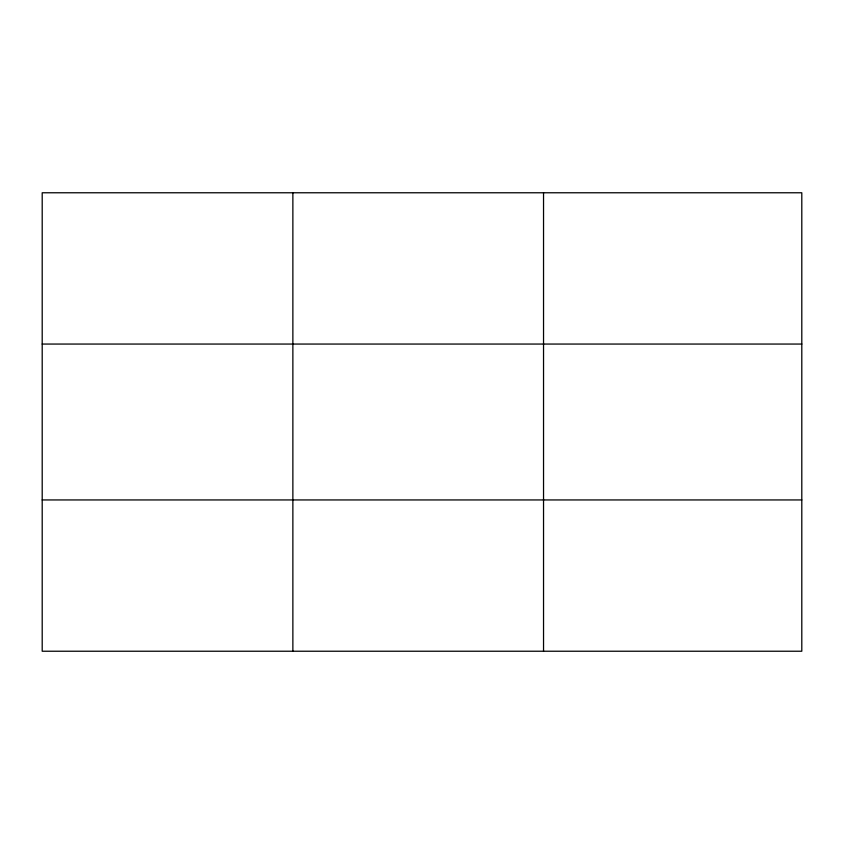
<?xml version="1.0" encoding="UTF-8"?>
<svg xmlns="http://www.w3.org/2000/svg" width="844" height="844" viewBox="0 0 844 844"><rect width="100%" height="100%" fill="white"/><g stroke="black" fill="none" stroke-linecap="round" stroke-linejoin="round"><path stroke-width="1.27" d="M292.868 192.77L292.868 651.23M543.536 192.77L543.536 651.23M801.8 344.057L801.8 192.77L42.2 192.77L42.2 651.23L801.8 651.23L801.8 344.057L42.2 344.057M42.2 499.943L801.8 499.943"/></g></svg>
